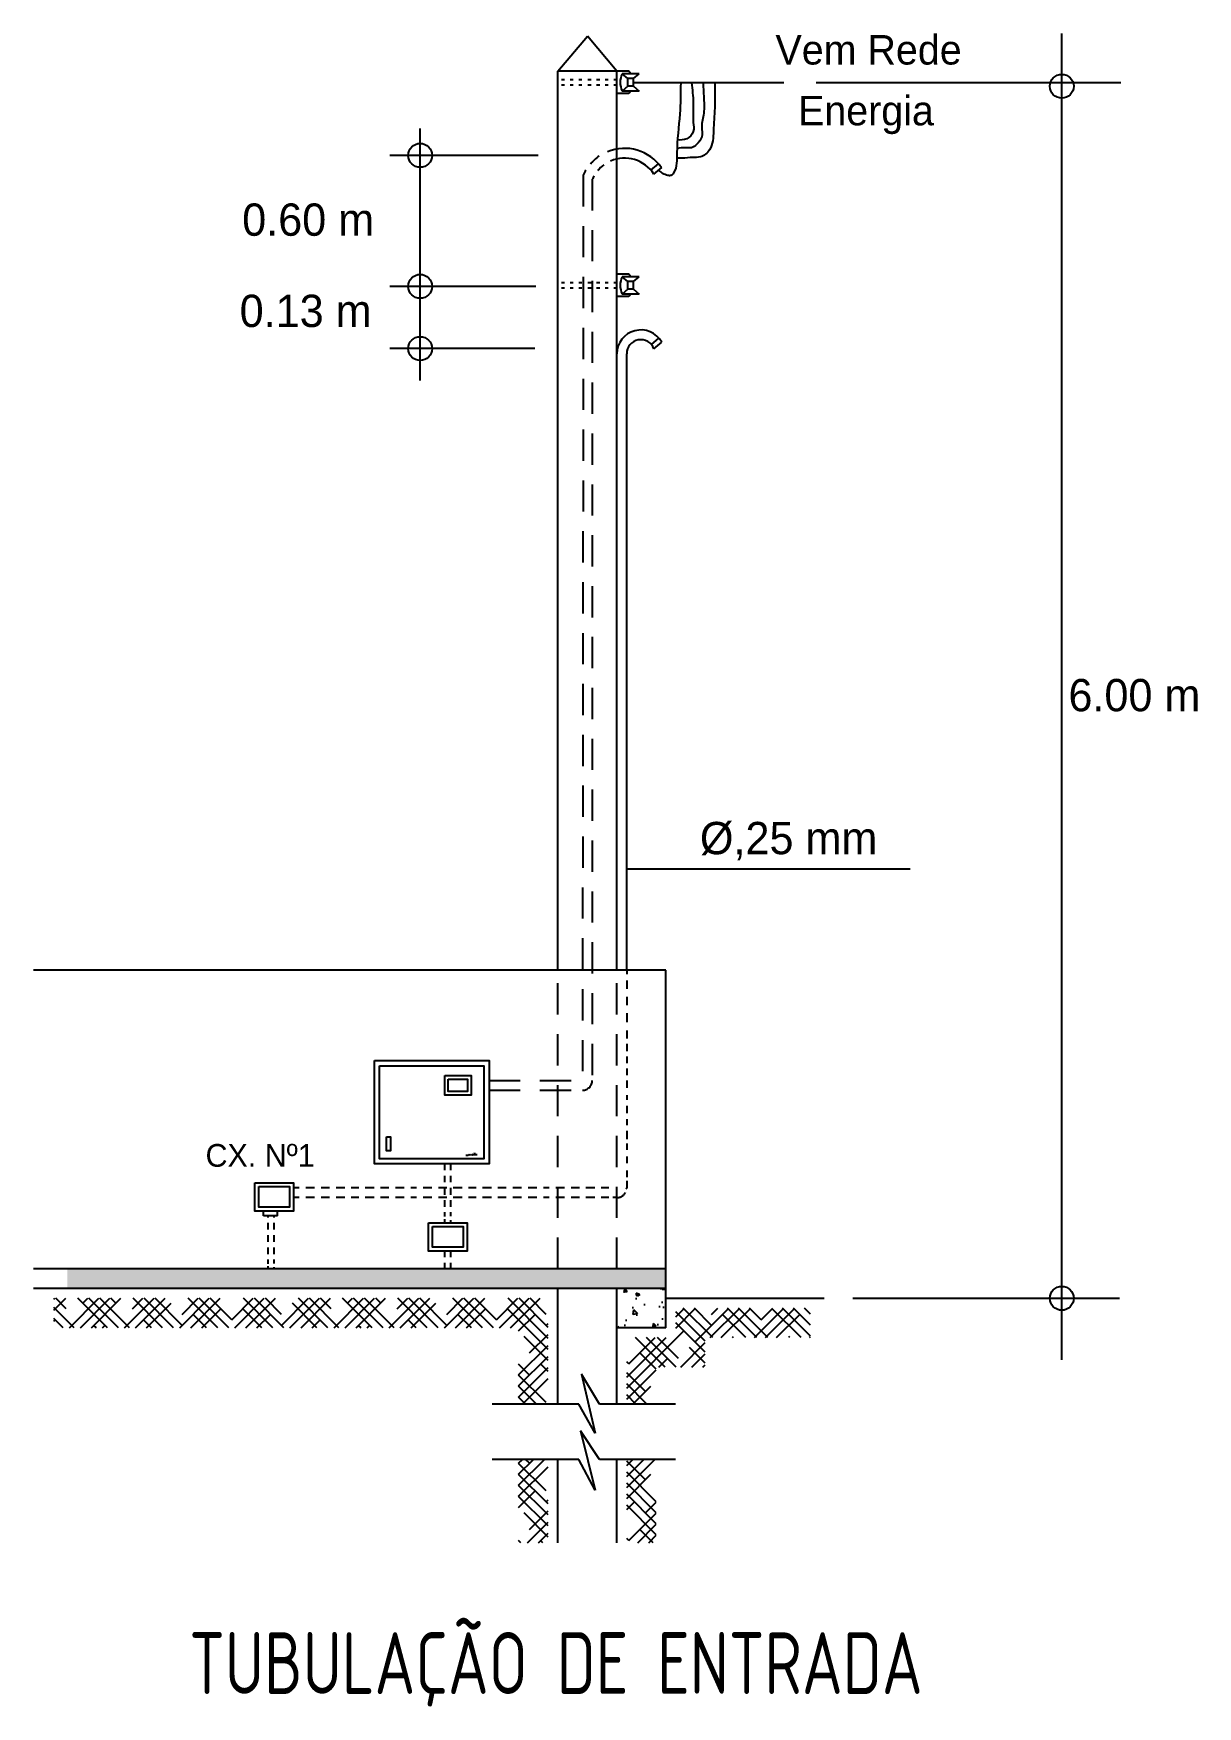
# Model space of a CAD drawing. Header units: millimetres. Extents: x 127.39 to 133.31, y 231.13 to 239.64.
import ezdxf

# ---------------------------------------------------------------- set-up
doc = ezdxf.new("R2010")
doc.units = ezdxf.units.MM
doc.header["$MEASUREMENT"] = 0
doc.linetypes.add('OCULTA2', pattern=[4.7625, 3.175, -1.5875])
for name, color, linetype in [('021', 1, 'Continuous'), ('025', 2, 'Continuous'), ('03', 3, 'Continuous')]:
    doc.layers.add(name, color=color, linetype=linetype)
doc.styles.add('CLAUDINEY', font='stylu.ttf')
doc.styles.add('COTAS', font='isocp3.shx', dxfattribs={"height": 0.15})
pattern_1 = [(135, (302.167997, 157.663547), (-0.084189901, 0.140316502), [0.635, -0.3175]), (45, (302.167997, 157.663547), (-0.084189901, -0.140316502), [0.635, -0.3175])]

# ---------------------------------------------------------------- blocks, each defined once
blk = doc.blocks.new('A$C61B0419A')
at = {"layer": '021', "linetype": 'Continuous', "ltscale": 0.05, "style": 'CLAUDINEY'}
blk.add_text('CX. Nº1', height=0.11574, dxfattribs=at).set_placement((0.0124, 0.0549))

msp = doc.modelspace()

# ---------------------------------------------------------------- hatches: boundary and pattern name
at = {"layer": '021', "linetype": 'Continuous', "ltscale": 0.05}
msp.add_hatch(color=256, dxfattribs=at).paths.add_polyline_path([(127.5629, 233.3573), (130.6099, 233.3573), (130.6099, 233.2573), (127.5629, 233.2573)])
h = msp.add_hatch(dxfattribs=at)
h.set_pattern_fill('AR-CONC', color=256, scale=0.001, style=0)
h.set_pattern_definition([(130, (302.168, 157.66355), (-0.18218467, -0.01593909), [0.01905, -0.20955]), (185, (302.168, 157.66355), (0.03524283, 0.19105664), [0.01524, -0.16764]), (79.549, (302.15281, 157.66222), (-0.1469425, 0.17511669), [0.01619, -0.17809]), (133.8158, (302.168, 157.71435), (-0.27107904, -0.04204233), [0.028575, -0.314325]), (83.3644, (302.1454, 157.71084), (-0.23740423, 0.24742556), [0.024285, -0.267135]), (188.816, (302.168, 157.71435), (-0.2374046, 0.2474251), [0.02286, -0.25146]), (159, (302.1426, 157.70165), (-0.15161488, -0.10226552), [0.01905, -0.20955]), (214, (302.1426, 157.70165), (-0.06180203, 0.18418797), [0.01524, -0.16764]), (108.5486, (302.12996, 157.69312), (-0.21341649, 0.08192286), [0.01619, -0.17809]), (142.5, (302.168, 157.66355), (-0.003088603, 0.08455504), [0, -0.165608, 0, -0.17018, 0, -0.168275]), (172.5, (302.168, 157.66355), (-0.066819663, 0.100180575), [0, -0.097028, 0, -0.161798, 0, -0.064135]), (212.5, (302.22464, 157.66355), (-0.135590595, -0.005728744), [0, -0.0635, 0, -0.19812, 0, -0.26289]), (222.5, (302.25004, 157.66355), (-0.14812918, 0.02542649), [0, -0.08255, 0, -0.131572, 0, -0.18669])])
h.paths.add_polyline_path([(130.6099, 233.0573), (130.6099, 233.2573), (130.3599, 233.2573), (130.3599, 233.0573)])
h = msp.add_hatch(dxfattribs=at)
h.set_pattern_fill('HOUND', color=256, scale=0.025, angle=45, style=0)
h.set_pattern_definition(pattern_1)
h.paths.add_polyline_path([(127.4951, 233.2073), (130.0099, 233.2073), (130.0099, 232.6688), (129.8599, 232.6688), (129.8599, 233.0573), (127.4951, 233.0573)])
h = msp.add_hatch(dxfattribs=at)
h.set_pattern_fill('HOUND', color=256, scale=0.025, angle=45, style=0)
h.set_pattern_definition(pattern_1)
h.paths.add_polyline_path([(130.4099, 233.0073), (130.6599, 233.0073), (130.6599, 233.1573), (131.3454, 233.1573), (131.3454, 233.0073), (130.8099, 233.0073), (130.8099, 232.8573), (130.5599, 232.8573), (130.5599, 232.6688), (130.4099, 232.6688)])
h = msp.add_hatch(dxfattribs=at)
h.set_pattern_fill('HOUND', color=256, scale=0.025, angle=45, style=0)
h.set_pattern_definition(pattern_1)
h.paths.add_polyline_path([(129.8599, 232.3881), (130.0099, 232.3881), (130.0099, 231.9642), (129.8599, 231.9642)])
h = msp.add_hatch(dxfattribs=at)
h.set_pattern_fill('HOUND', color=256, scale=0.025, angle=45, style=0)
h.set_pattern_definition(pattern_1)
h.paths.add_polyline_path([(130.4099, 232.3881), (130.5599, 232.3881), (130.5599, 231.9642), (130.4099, 231.9642)])

# ---------------------------------------------------------------- linework, layer by layer
for p, q in [((132.6238, 232.8944), (132.6238, 239.6406)), ((130.094, 239.4045), (130.0781, 239.4045)), ((130.094, 239.3779), (130.0781, 239.3779)), ((130.1382, 239.4045), (130.1223, 239.4045)), ((130.1382, 239.3779), (130.1223, 239.3779)), ((130.1815, 239.4045), (130.1656, 239.4045)), ((130.1815, 239.3779), (130.1656, 239.3779)), ((130.2283, 239.4045), (130.2123, 239.4045)), ((130.2283, 239.3779), (130.2123, 239.3779)), ((130.2724, 239.4045), (130.2565, 239.4045)), ((130.2724, 239.3779), (130.2565, 239.3779)), ((130.3157, 239.4045), (130.2998, 239.4045)), ((130.3157, 239.3779), (130.2998, 239.3779)), ((130.3599, 239.4045), (130.344, 239.4045)), ((130.3599, 239.3779), (130.344, 239.3779)), ((130.4163, 239.4118), (130.3871, 239.436)), ((130.4733, 239.436), (130.3871, 239.436)), ((130.4163, 239.372), (130.4163, 239.4118)), ((130.4441, 239.4118), (130.4163, 239.4118)), ((130.4441, 239.4118), (130.4733, 239.436)), ((130.4441, 239.372), (130.4441, 239.4118)), ((131.3742, 239.3919), (132.924, 239.3919)), ((130.4163, 239.372), (130.3871, 239.3478)), ((130.4733, 239.3478), (130.3871, 239.3478)), ((130.4441, 239.372), (130.4163, 239.372)), ((130.4441, 239.372), (130.4733, 239.3478)), ((129.3587, 237.8758), (129.3587, 239.158)), ((129.9589, 239.0207), (129.204, 239.0207)), ((130.5334, 238.9451), (130.5714, 238.9776)), ((130.5485, 238.9251), (130.5879, 238.9587)), ((129.9476, 238.3544), (129.204, 238.3544)), ((130.094, 238.3719), (130.0781, 238.3719)), ((130.1382, 238.3719), (130.1223, 238.3719)), ((130.1815, 238.3719), (130.1656, 238.3719)), ((130.2283, 238.3719), (130.2123, 238.3719)), ((130.2724, 238.3719), (130.2565, 238.3719)), ((130.3157, 238.3719), (130.2998, 238.3719)), ((130.3599, 238.3719), (130.344, 238.3719)), ((130.4163, 238.3792), (130.3871, 238.4034)), ((130.4733, 238.4034), (130.3871, 238.4034)), ((130.4163, 238.3394), (130.4163, 238.3792)), ((130.4441, 238.3792), (130.4163, 238.3792)), ((130.4441, 238.3792), (130.4733, 238.4034)), ((130.4441, 238.3394), (130.4441, 238.3792)), ((130.094, 238.3453), (130.0781, 238.3453)), ((130.1382, 238.3453), (130.1223, 238.3453)), ((130.1815, 238.3453), (130.1656, 238.3453)), ((130.2283, 238.3453), (130.2123, 238.3453)), ((130.2724, 238.3453), (130.2565, 238.3453)), ((130.3157, 238.3453), (130.2998, 238.3453)), ((130.3599, 238.3453), (130.344, 238.3453)), ((130.4163, 238.3394), (130.3871, 238.3152)), ((130.4733, 238.3152), (130.3871, 238.3152)), ((130.4441, 238.3394), (130.4163, 238.3394)), ((130.4441, 238.3394), (130.4733, 238.3152)), ((129.942, 238.0377), (129.204, 238.0377)), ((130.5355, 238.0584), (130.5735, 238.0909)), ((130.5485, 238.0367), (130.5879, 238.0703)), ((130.4099, 234.876), (130.4099, 238.0112)), ((130.4099, 235.3926), (131.852, 235.3926)), ((130.4099, 234.876), (130.4099, 234.8561)), ((130.4099, 234.8245), (130.4099, 234.7806)), ((130.4099, 234.7407), (130.4099, 234.6978)), ((130.4099, 234.6579), (130.4099, 234.6119)), ((130.4099, 234.569), (130.4099, 234.5291)), ((130.4099, 234.5015), (130.4099, 234.4647)), ((130.4099, 234.4371), (130.4099, 234.4034)), ((130.4099, 234.3758), (130.4099, 234.3421)), ((130.4099, 234.3145), (130.4099, 234.2777)), ((130.4099, 234.2409), (130.4099, 234.2163)), ((130.4099, 234.1857), (130.4099, 234.1489)), ((130.4099, 234.1182), (130.4099, 234.0875)), ((130.4099, 234.0599), (130.4099, 234.017)), ((129.5939, 233.9345), (129.5912, 233.9332)), ((129.6007, 233.9345), (129.5939, 233.9345)), ((129.6034, 233.9332), (129.6007, 233.9345)), ((129.6075, 233.9386), (129.6034, 233.9332)), ((129.6129, 233.9345), (129.6075, 233.9386)), ((129.6156, 233.9386), (129.6129, 233.9345)), ((129.6196, 233.9332), (129.6156, 233.9386)), ((129.6264, 233.9413), (129.6196, 233.9332)), ((129.6251, 233.9359), (129.6264, 233.9413)), ((129.6345, 233.9372), (129.6251, 233.9359)), ((129.6359, 233.948), (129.6345, 233.9372)), ((129.6372, 233.9372), (129.6359, 233.948)), ((129.6481, 233.9372), (129.6372, 233.9372)), ((130.4099, 233.9955), (130.4099, 233.9618)), ((129.4847, 233.859), (129.4847, 233.8907)), ((129.5147, 233.859), (129.5147, 233.8907)), ((130.4099, 233.928), (130.4099, 233.8943)), ((130.4099, 233.8575), (130.4099, 233.8238)), ((128.7437, 233.7694), (128.714, 233.7694)), ((128.8215, 233.7694), (128.777, 233.7694)), ((128.8972, 233.7694), (128.8549, 233.7694)), ((128.975, 233.7694), (128.9306, 233.7694)), ((129.0462, 233.7694), (129.0084, 233.7694)), ((129.1241, 233.7694), (129.0796, 233.7694)), ((129.1997, 233.7694), (129.1575, 233.7694)), ((129.2776, 233.7694), (129.2331, 233.7694)), ((129.3407, 233.7694), (129.311, 233.7694)), ((129.4186, 233.7694), (129.3741, 233.7694)), ((129.4942, 233.7694), (129.4519, 233.7694)), ((129.4847, 233.7978), (129.4847, 233.8308)), ((129.4847, 233.7342), (129.4847, 233.7695)), ((129.5147, 233.7978), (129.5147, 233.8308)), ((129.5147, 233.7342), (129.5147, 233.7695)), ((129.5721, 233.7694), (129.5276, 233.7694)), ((129.6433, 233.7694), (129.6054, 233.7694)), ((129.7211, 233.7694), (129.6766, 233.7694)), ((129.7968, 233.7694), (129.7545, 233.7694)), ((129.8746, 233.7694), (129.8301, 233.7694)), ((129.9525, 233.7694), (129.908, 233.7694)), ((130.0156, 233.7694), (129.9859, 233.7694)), ((130.0935, 233.7694), (130.049, 233.7694)), ((130.1691, 233.7694), (130.1268, 233.7694)), ((130.247, 233.7694), (130.2025, 233.7694)), ((130.3182, 233.7694), (130.2803, 233.7694)), ((130.4099, 233.8054), (130.4099, 233.7694)), ((128.7437, 233.7194), (128.714, 233.7194)), ((128.8215, 233.7194), (128.777, 233.7194)), ((128.8972, 233.7194), (128.8549, 233.7194)), ((128.975, 233.7194), (128.9306, 233.7194)), ((129.0462, 233.7194), (129.0084, 233.7194)), ((129.1241, 233.7194), (129.0796, 233.7194)), ((129.1997, 233.7194), (129.1575, 233.7194)), ((129.2776, 233.7194), (129.2331, 233.7194)), ((129.3407, 233.7194), (129.311, 233.7194)), ((129.4186, 233.7194), (129.3741, 233.7194)), ((129.4942, 233.7194), (129.4519, 233.7194)), ((129.4847, 233.673), (129.4847, 233.706)), ((129.5147, 233.673), (129.5147, 233.706)), ((129.5721, 233.7194), (129.5276, 233.7194)), ((129.6433, 233.7194), (129.6054, 233.7194)), ((129.7211, 233.7194), (129.6766, 233.7194)), ((129.7968, 233.7194), (129.7545, 233.7194)), ((129.8746, 233.7194), (129.8301, 233.7194)), ((129.9525, 233.7194), (129.908, 233.7194)), ((130.0156, 233.7194), (129.9859, 233.7194)), ((130.0935, 233.7194), (130.049, 233.7194)), ((130.1691, 233.7194), (130.1268, 233.7194)), ((130.247, 233.7194), (130.2025, 233.7194)), ((130.3182, 233.7194), (130.2803, 233.7194)), ((130.3599, 233.7194), (130.3392, 233.7194)), ((128.5624, 233.6268), (128.5624, 233.6504)), ((128.6336, 233.6268), (128.5624, 233.6268)), ((128.5858, 233.6188), (128.5858, 233.6268)), ((128.5858, 233.5575), (128.5858, 233.5905)), ((128.6158, 233.6188), (128.6158, 233.6268)), ((128.6158, 233.5575), (128.6158, 233.5905)), ((128.6336, 233.6268), (128.6336, 233.6504)), ((129.4847, 233.6229), (129.4847, 233.6447)), ((129.4847, 233.5921), (129.4847, 233.6105)), ((129.5147, 233.6246), (129.5147, 233.6447)), ((129.5147, 233.5921), (129.5147, 233.6055)), ((128.5858, 233.494), (128.5858, 233.5293)), ((128.6158, 233.494), (128.6158, 233.5293)), ((128.5858, 233.4327), (128.5858, 233.4657)), ((128.6158, 233.4327), (128.6158, 233.4657)), ((129.4847, 233.4163), (129.4847, 233.4472)), ((129.5147, 233.4163), (129.5147, 233.4472)), ((128.5858, 233.3827), (128.5858, 233.4045)), ((128.5858, 233.3573), (128.5858, 233.3702)), ((128.6158, 233.3843), (128.6158, 233.4045)), ((128.6158, 233.3573), (128.6158, 233.3653)), ((129.4847, 233.3573), (129.4847, 233.3881)), ((129.5147, 233.3573), (129.5147, 233.3881)), ((131.56, 233.2073), (132.9184, 233.2073)), ((130.1797, 232.8214), (130.249, 232.5223)), ((130.272, 232.6688), (130.1797, 232.8214)), ((130.1662, 232.6688), (129.7261, 232.6688)), ((130.249, 232.5223), (130.1662, 232.6688)), ((130.6585, 232.6688), (130.272, 232.6688)), ((130.1742, 232.5327), (130.249, 232.2308)), ((130.272, 232.3881), (130.1742, 232.5327)), ((130.1662, 232.3881), (129.7261, 232.3881)), ((130.249, 232.2308), (130.1662, 232.3881)), ((130.6585, 232.3881), (130.272, 232.3881))]:
    msp.add_line(p, q, dxfattribs=at)
at = {"layer": '021', "linetype": 'OCULTA2', "ltscale": 0.05}
for p, q in [((130.1892, 238.9198), (130.1849, 234.3158)), ((130.2349, 238.8997), (130.2349, 234.3158)), ((130.0599, 233.3573), (130.0599, 234.876)), ((130.3599, 233.3573), (130.3599, 234.876)), ((129.7092, 234.3158), (130.1849, 234.3158)), ((129.7092, 234.2658), (130.1849, 234.2658))]:
    msp.add_line(p, q, dxfattribs=at)
at = {"layer": '021', "linetype": 'Continuous'}
for points in [[(129.1259, 234.4171), (129.7092, 234.4171), (129.7092, 233.8907), (129.1259, 233.8907)], [(129.1524, 234.3906), (129.6827, 234.3906), (129.6827, 233.9172), (129.1524, 233.9172)], [(129.4838, 234.3404), (129.6181, 234.3404), (129.6181, 234.2412), (129.4838, 234.2412)], [(129.5014, 234.3227), (129.6004, 234.3227), (129.6004, 234.2589), (129.5014, 234.2589)], [(129.1871, 234.0293), (129.2085, 234.0293), (129.2085, 233.9582), (129.1871, 233.9582)], [(128.5177, 233.7954), (128.714, 233.7954), (128.714, 233.6504), (128.5177, 233.6504)], [(128.5377, 233.7754), (128.694, 233.7754), (128.694, 233.6704), (128.5377, 233.6704)], [(129.4015, 233.5921), (129.5978, 233.5921), (129.5978, 233.4472), (129.4015, 233.4472)], [(129.4215, 233.5721), (129.5778, 233.5721), (129.5778, 233.4672), (129.4215, 233.4672)]]:
    msp.add_lwpolyline(points, close=True, dxfattribs=at)
at = {"layer": '021', "linetype": 'Continuous', "ltscale": 0.05}
for centre in [(132.6238, 239.372), (129.3587, 239.0207), (129.3587, 238.3544), (129.3587, 238.0377), (132.6238, 233.2073)]:
    msp.add_circle(centre, 0.0607, dxfattribs=at)
for centre, radius, start, end in [((130.3986, 238.8275), 0.2289, 34.70629, 112.34281), ((130.3986, 238.8275), 0.2289, 124.22221, 139.36712), ((130.3986, 238.8275), 0.1789, 125.95403, 139.85934), ((130.3986, 238.8275), 0.1789, 33.07746, 113.46836), ((130.3986, 238.8275), 0.2289, 148.81201, 156.198), ((130.3986, 238.8275), 0.1789, 150.43207, 156.198), ((130.4816, 238.0112), 0.1216, 29.05126, 180), ((130.4816, 238.0112), 0.0716, 20.80018, 180)]:
    msp.add_arc(centre, radius, start, end, dxfattribs=at)
at = {"layer": '021', "linetype": 'OCULTA2', "ltscale": 0.05}
for centre, start, end in [((130.1849, 234.3158), 270, 0), ((130.1849, 234.3158), 270, 0), ((130.1849, 234.3158), 270, 0), ((130.3599, 233.7694), 353.94861, 0), ((130.3599, 233.7694), 270, 331.88725)]:
    msp.add_arc(centre, 0.05, start, end, dxfattribs=at)
at = {"layer": '025', "linetype": 'Continuous', "ltscale": 0.05}
for p, q in [((130.0599, 239.4483), (130.2099, 239.6266)), ((130.3599, 239.4483), (130.2099, 239.6266)), ((130.0599, 234.876), (130.0599, 239.4483)), ((130.3599, 239.4483), (130.0599, 239.4483)), ((130.3599, 234.876), (130.3599, 239.4483)), ((130.4211, 239.4483), (130.3599, 239.4483)), ((130.4302, 239.436), (130.4211, 239.4483)), ((130.4211, 239.3356), (130.3599, 239.3356)), ((130.4302, 239.3478), (130.4211, 239.3356)), ((130.4211, 238.4156), (130.3599, 238.4156)), ((130.4302, 238.4034), (130.4211, 238.4156)), ((130.4211, 238.3029), (130.3599, 238.3029)), ((130.4302, 238.3152), (130.4211, 238.3029)), ((130.6099, 234.876), (127.3909, 234.876)), ((130.6099, 233.3573), (130.6099, 234.876)), ((130.6099, 233.3573), (127.3909, 233.3573)), ((130.6099, 233.0573), (130.6099, 233.3573)), ((130.6099, 233.2573), (127.3909, 233.2573)), ((130.0599, 232.6688), (130.0599, 233.2573)), ((130.3599, 232.6688), (130.3599, 233.2573)), ((130.6099, 233.2073), (131.4141, 233.2073)), ((130.6099, 233.0573), (130.3599, 233.0573)), ((130.0599, 231.9642), (130.0599, 232.3881)), ((130.3599, 231.9642), (130.3599, 232.3881))]:
    msp.add_line(p, q, dxfattribs=at)
for centre in [(130.4739, 239.3919), (130.4739, 238.3593)]:
    msp.add_arc(centre, 0.0973, 153.07057, 206.92943, dxfattribs=at)
at = {"layer": '03', "linetype": 'Continuous', "ltscale": 0.05}
msp.add_line((130.4441, 239.3919), (131.2089, 239.3919), dxfattribs=at)
for points in [[(130.6846, 239.3889), (130.6803, 239.2314), (130.6654, 239.0333), (130.6483, 238.9311), (130.6355, 238.9184), (130.6185, 238.9184), (130.5929, 238.929), (130.5737, 238.9439)], [(130.7985, 239.3868), (130.8018, 239.3206), (130.8018, 239.2345), (130.7919, 239.165), (130.7919, 239.1154), (130.7654, 239.0757), (130.7389, 239.0591), (130.709, 239.0591), (130.666, 239.0558)]]:
    msp.add_spline(points, degree=3, dxfattribs=at)
for points, knots in [([(130.8581, 239.3901), (130.8589, 239.3469), (130.8604, 239.2648), (130.8505, 239.1527), (130.849, 239.0563), (130.7926, 239.0084), (130.7408, 239.0106), (130.7011, 239.006), (130.6744, 239.0056), (130.6654, 239.0057)], [0, 0, 0, 0, 0.1290614, 0.245075, 0.34308, 0.402035, 0.4419219, 0.4950244, 0.5221815, 0.5221815, 0.5221815, 0.5221815]), ([(130.7389, 239.3901), (130.7436, 239.3558), (130.753, 239.2886), (130.7438, 239.2068), (130.7566, 239.1394), (130.7174, 239.0991), (130.6849, 239.0976), (130.6683, 239.099)], [0, 0, 0, 0, 0.1030674, 0.2023454, 0.2486751, 0.2978923, 0.3463457, 0.3463457, 0.3463457, 0.3463457])]:
    msp.add_open_spline(points, degree=3, knots=knots, dxfattribs=at)

# ---------------------------------------------------------------- block references
msp.add_blockref('A$C61B0419A', (128.2543, 233.8215), dxfattribs=at)

# ---------------------------------------------------------------- texts
at = {"layer": '021', "linetype": 'Continuous', "ltscale": 0.05, "style": 'CLAUDINEY'}
for s, height, p in [('Vem Rede ', 0.15, (131.167, 239.4825)), ('Energia', 0.15, (131.2818, 239.1733)), ('0.60 m', 0.16425, (128.4532, 238.6117)), ('0.13 m', 0.16425, (128.4403, 238.1476)), ('6.00 m', 0.16425, (132.6579, 236.1932)), ('Ø,25 mm', 0.16425, (130.7825, 235.4661))]:
    msp.add_text(s, height=height, dxfattribs=at).set_placement(p)
at = {"layer": '03', "style": 'COTAS', "width": 0.818629}
msp.add_text('TUBULAÇÃO DE ENTRADA', height=0.314034, dxfattribs=at).set_placement((128.1833, 231.1951))

doc.saveas('drawing.dxf')
